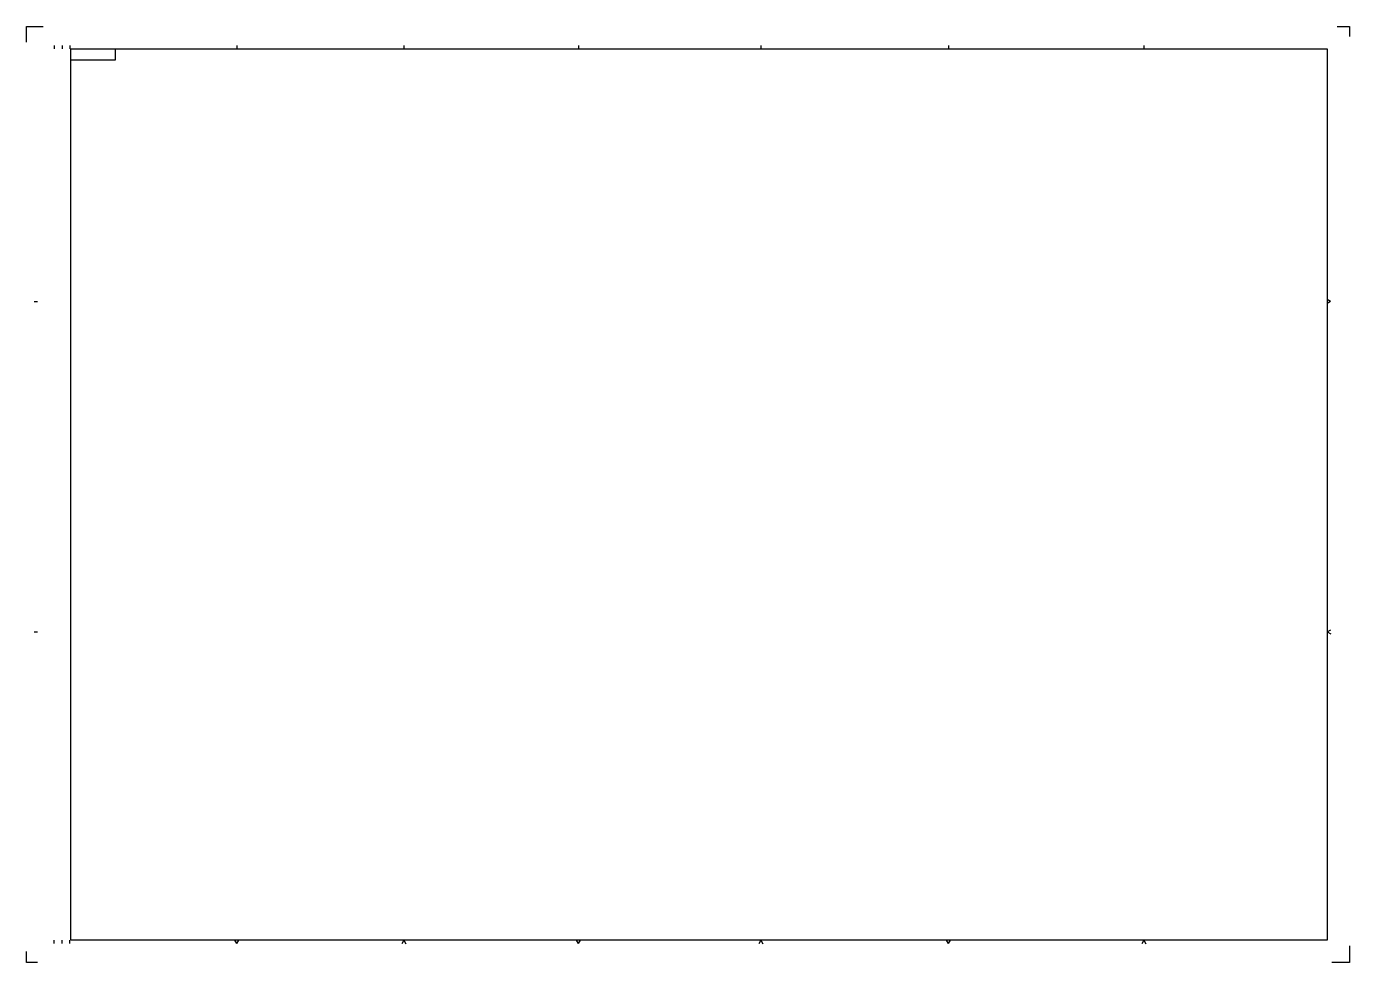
# Model space of a CAD drawing. Header units: metres. Extents: x 0 to 1189, y 0 to 841.
import ezdxf

# ---------------------------------------------------------------- set-up
doc = ezdxf.new("R2010")
doc.units = ezdxf.units.M
doc.header["$LTSCALE"] = 100
doc.header["$MEASUREMENT"] = 0
doc.layers.get('0').update_dxf_attribs({"linetype": 'CONTINUOUS'})

msp = doc.modelspace()

# ---------------------------------------------------------------- linework, layer by layer
at = {"color": 1}
for p, q in [((0, 827), (0, 841)), ((0, 841), (15, 841)), ((1178, 841), (1189, 841)), ((1189, 841), (1189, 832)), ((25, 824), (25, 821)), ((32, 824), (32, 821)), ((39, 824), (39, 821)), ((80, 811), (80, 821)), ((189, 824), (189, 821)), ((339, 824), (339, 821)), ((496, 824), (496, 821)), ((660, 824), (660, 821)), ((828.5, 824), (828.5, 821)), ((1004, 824), (1004, 821)), ((40, 811), (80, 811)), ((1172, 594), (1168.9, 595.8)), ((7, 594), (10, 594)), ((1172, 594), (1168.9, 592.2)), ((1169, 297), (1172.1, 298.8)), ((7, 297), (10, 297)), ((1169, 297), (1172.1, 295.2)), ((25, 17), (25, 20)), ((32, 17), (32, 20)), ((39, 17), (39, 20)), ((189, 17), (187.2, 20.1)), ((189, 17), (190.8, 20.1)), ((339, 20), (337.2, 16.9)), ((339, 20), (340.8, 16.9)), ((496, 17), (494.2, 20.1)), ((496, 17), (497.8, 20.1)), ((660, 20), (658.2, 16.9)), ((660, 20), (661.8, 16.9)), ((828.5, 17), (826.7, 20.1)), ((828.5, 17), (830.3, 20.1)), ((1004, 20), (1002.2, 16.9)), ((1004, 20), (1005.8, 16.9)), ((1189, 15), (1189, 0)), ((0, 0), (0, 10)), ((10, 0), (0, 0)), ((1189, 0), (1173, 0))]:
    msp.add_line(p, q, dxfattribs=at)
at = {"color": 7}
for p, q in [((40, 821), (1169, 821)), ((40, 20), (40, 821)), ((1169, 821), (1169, 20)), ((1169, 20), (40, 20))]:
    msp.add_line(p, q, dxfattribs=at)

doc.saveas('drawing.dxf')
